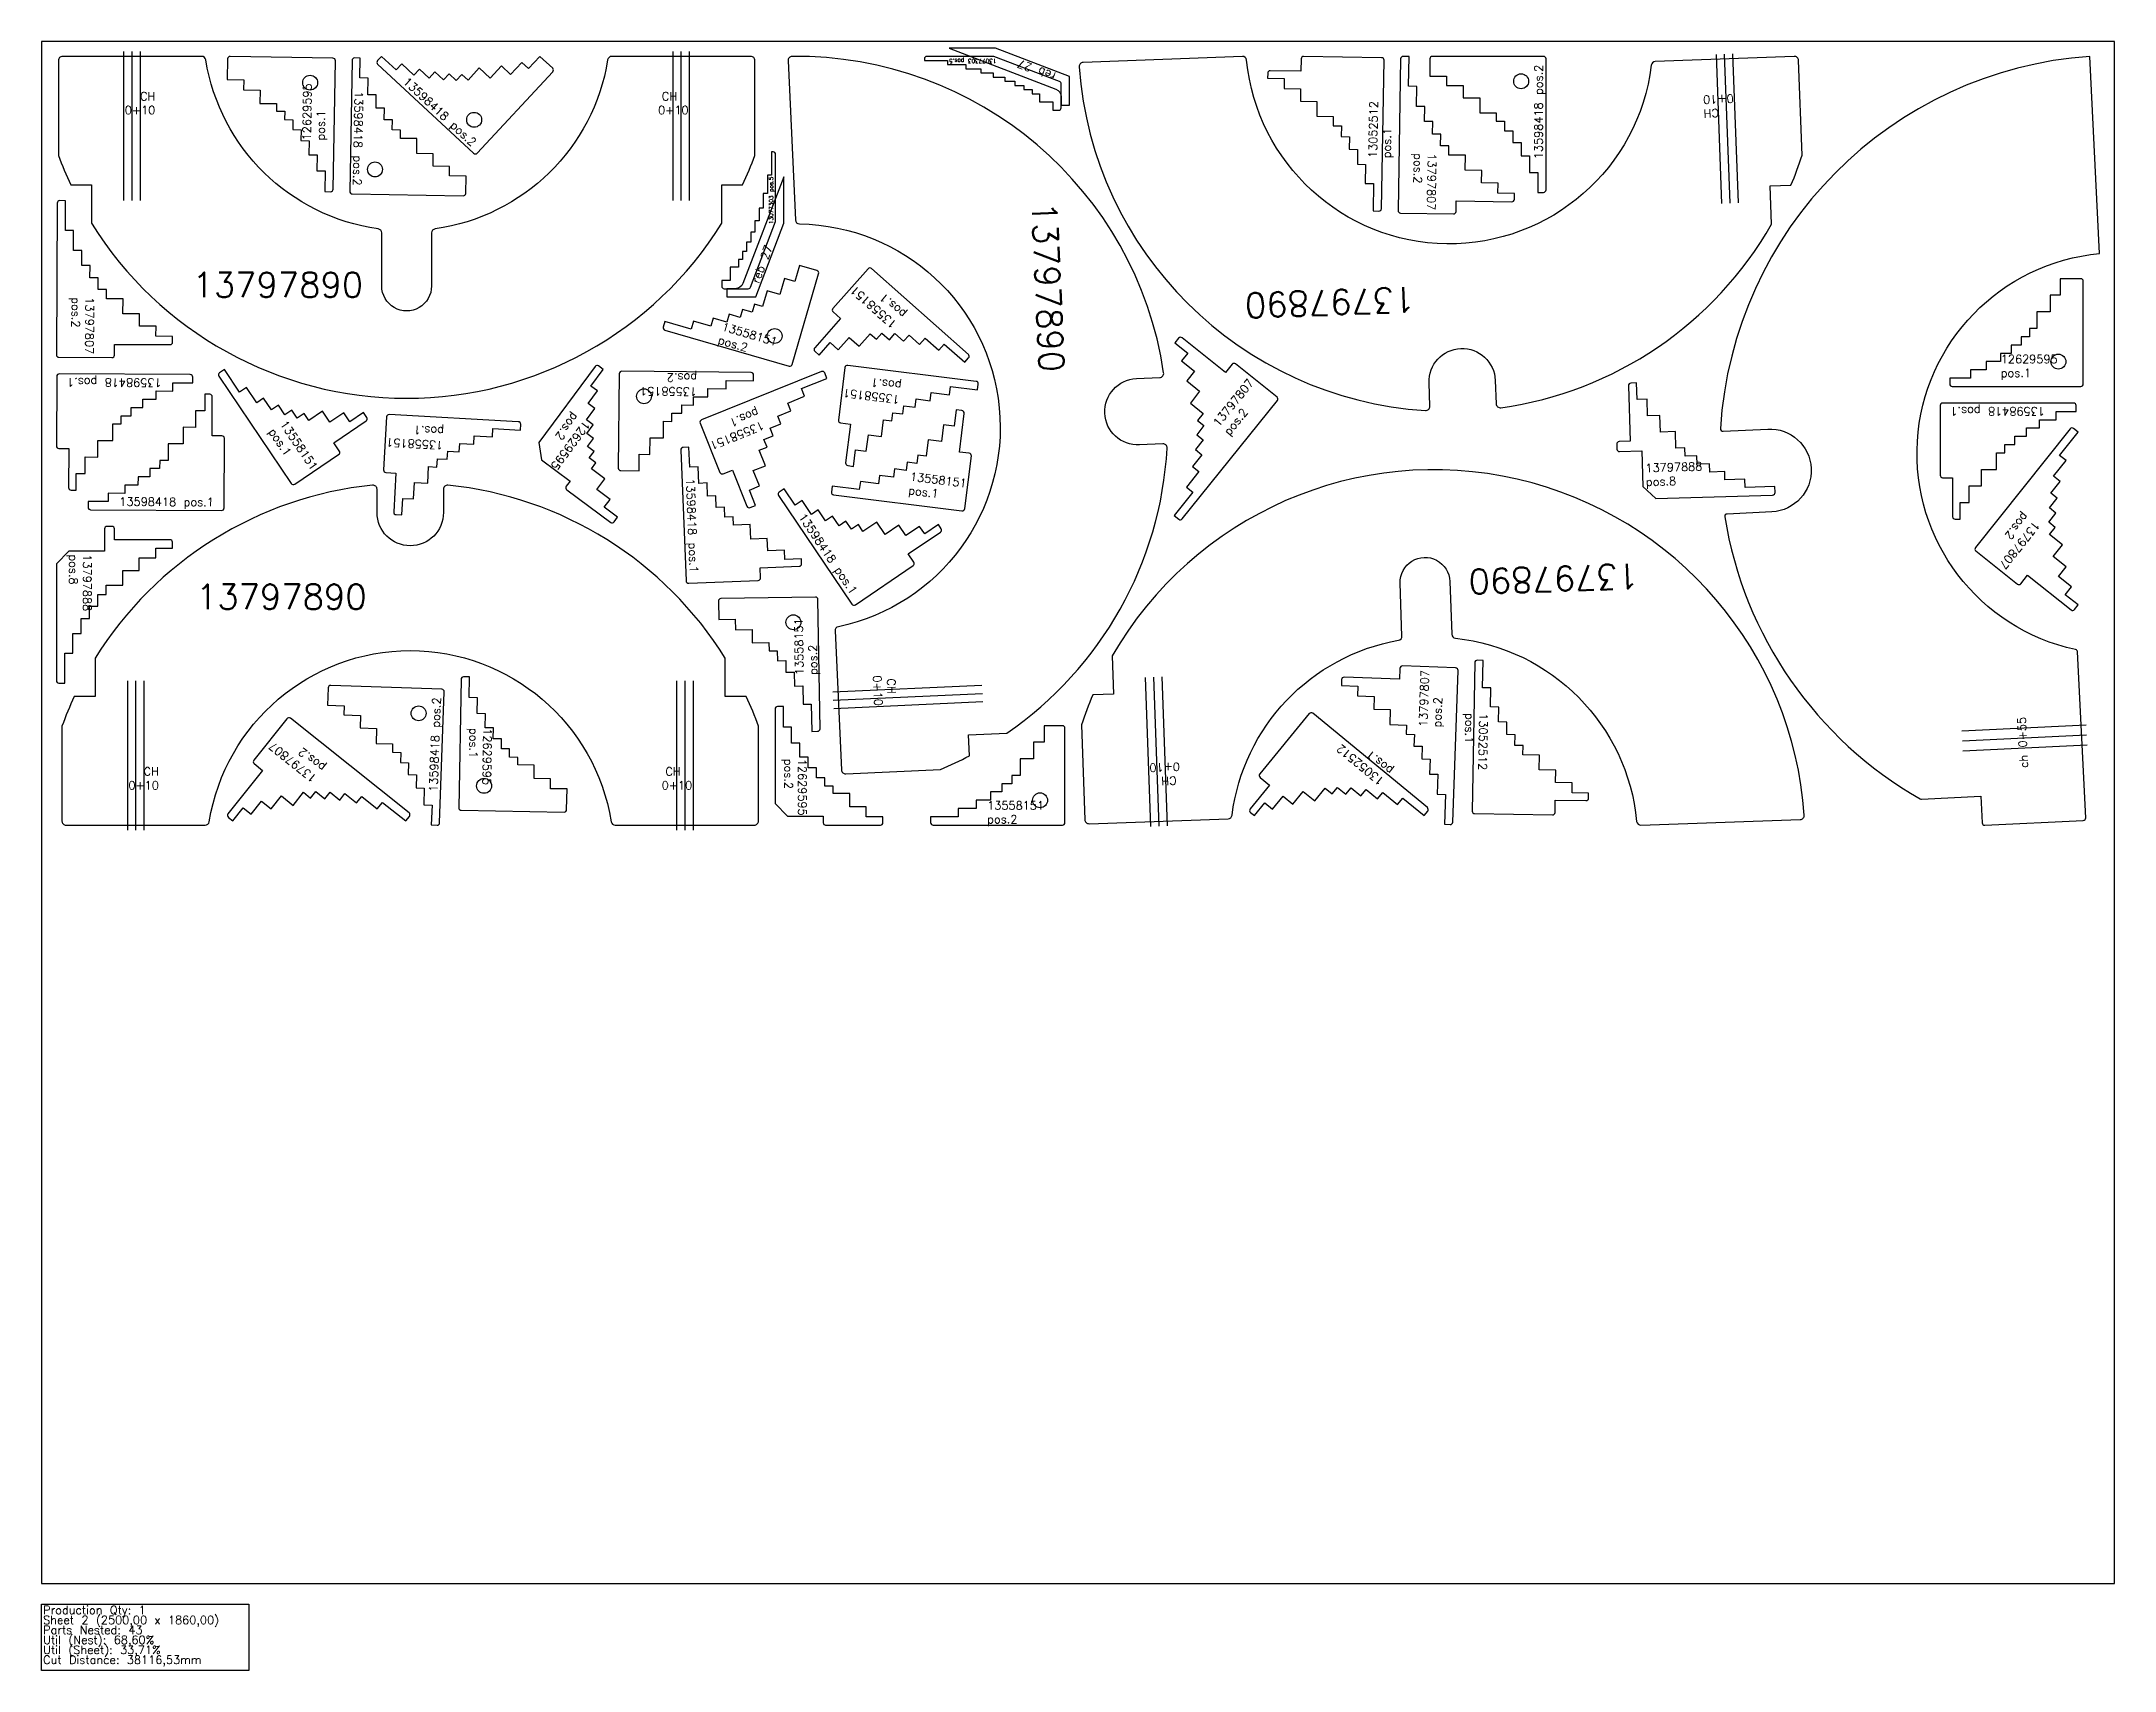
# Model space of a CAD drawing. Header units: millimetres. Extents: x 2625 to 5125, y -105 to 1860.
import ezdxf

# ---------------------------------------------------------------- set-up
doc = ezdxf.new("R2010")
doc.units = ezdxf.units.MM
for name, color, linetype in [('12629164', 7, 'Continuous'), ('12629595', 7, 'Continuous'), ('13052512', 7, 'Continuous'), ('13558151', 7, 'Continuous'), ('13598418', 7, 'Continuous'), ('13797807', 7, 'Continuous'), ('13797888', 7, 'Continuous'), ('Chanfro', 7, 'Continuous'), ('Rebaixo', 6, 'Continuous'), ('sheet', 24, 'Continuous'), ('Stats', 7, 'Continuous'), ('Texto', 7, 'Continuous')]:
    doc.layers.add(name, color=color, linetype=linetype)
doc.styles.get("Standard").update_dxf_attribs({"font": 'txt.shx'})

msp = doc.modelspace()

# ---------------------------------------------------------------- linework, layer by layer
at = {"color": 1}
for points in [[(3031.1, 1633.9, -0.328686), (2823.1, 1837.8, 0.367986), (2818.2, 1842), (2650.4, 1842, 0.414214), (2645.4, 1837), (2645.4, 1722.5, 0.021528), (2660.3, 1687), (2685.4, 1687), (2685.4, 1640.7, 0.555686), (3445.4, 1640.7), (3445.4, 1687), (3470.6, 1687, 0.021528), (3485.4, 1722.5), (3485.4, 1837, 0.414214), (3480.4, 1842), (3312.7, 1842, 0.367986), (3307.8, 1837.8, -0.328686), (3099.7, 1633.9, 0.373727), (3095.4, 1629), (3095.4, 1565, -1.000014), (3035.4, 1565), (3035.4, 1629, 0.373727)], [(3743, 1023.6), (3789.3, 1025.7, 0.232173), (3982.5, 1369.5, 0.444376), (3977.3, 1374.7), (3949.1, 1373.4, -0.999986), (3945.4, 1453.4), (3973.6, 1454.7, 0.444376), (3978.3, 1460.4, 0.374982), (3530.2, 1841.9, 0.424179), (3525.3, 1836.7), (3534.2, 1644.7, 0.396771), (3539.1, 1639.9, -0.895507), (3586, 1154.1, 0.367986), (3582, 1149), (3589.7, 981.5, 0.414214), (3595, 976.7), (3709.3, 982, 0.021528), (3744.1, 998.4)], [(4709.6, 1685.8), (4734.8, 1686.7, 0.021528), (4748.3, 1722.8), (4744, 1837.2, 0.414214), (4738.8, 1842), (4571.2, 1835.7, 0.367986), (4566.4, 1831.3, -0.895507), (4078.4, 1837.5, 0.396771), (4073.3, 1842), (3881.2, 1834.8, 0.424179), (3876.4, 1829.4, 0.374982), (4294, 1414.8, 0.444376), (4299.3, 1420), (4298.3, 1448.1, -0.999993), (4378.2, 1451.2), (4379.3, 1423, 0.444376), (4385, 1418.2, 0.232173), (4711.4, 1639.5)], [(3917.9, 1072.6), (3892.8, 1071.8, 0.021528), (3879.2, 1035.7), (3883.2, 921.3, 0.414214), (3888.4, 916.5), (4056, 922.4, 0.367986), (4060.8, 926.7, -0.328686), (4261.6, 1137.7, 0.373727), (4265.7, 1142.8), (4263.5, 1206.7, -1.000021), (4323.4, 1208.8), (4325.7, 1144.9, 0.373727), (4330.1, 1140.1, -0.35675), (4548.7, 919.2, 0.396771), (4553.9, 914.7), (4745.9, 921.4, 0.424179), (4750.8, 926.7, 0.741164), (3916.3, 1118.9)], [(3312.1, 918.9, 0.367986), (3317, 914.7), (3484.7, 914.7, 0.414214), (3489.7, 919.7), (3489.7, 1034.1, 0.021528), (3474.9, 1069.7), (3449.7, 1069.7), (3449.7, 1116, 0.232173), (3115.2, 1324.8, 0.444376), (3109.7, 1319.9), (3109.7, 1291.7, -0.999993), (3029.7, 1291.7), (3029.7, 1319.9, 0.444376), (3024.2, 1324.8, 0.232173), (2689.7, 1116), (2689.7, 1069.7), (2664.6, 1069.7, 0.021528), (2649.7, 1034.1), (2649.7, 919.7, 0.414214), (2654.7, 914.7), (2822.4, 914.7, 0.367986), (2827.4, 918.9, -0.851242)]]:
    msp.add_lwpolyline(points, format="xyb", close=True, dxfattribs=at)
at = {"color": 5}
for points in [[(3844.7, 1777), (3851.7, 1777, 0.414214), (3854.7, 1780), (3854.7, 1808.9, 0.310783), (3852.8, 1811.7), (3773.7, 1842), (3692.7, 1842, 0.414214), (3689.7, 1839), (3689.7, 1837), (3717.7, 1837), (3717.7, 1832), (3739.7, 1832), (3739.7, 1827), (3757.7, 1827), (3757.7, 1822), (3772.7, 1822), (3772.7, 1817), (3786.7, 1817), (3786.7, 1812), (3798.7, 1812), (3798.7, 1807), (3809.7, 1807), (3809.7, 1802), (3819.7, 1802), (3819.7, 1797), (3828.7, 1797), (3828.7, 1787), (3844.7, 1787)], [(3445.4, 1571.8), (3445.4, 1564.8, 0.414214), (3448.4, 1561.8), (3477.4, 1561.8, 0.310783), (3480.2, 1563.7), (3510.4, 1642.8), (3510.4, 1723.8, 0.414214), (3507.4, 1726.8), (3505.4, 1726.8), (3505.4, 1698.8), (3500.4, 1698.8), (3500.4, 1676.8), (3495.4, 1676.8), (3495.4, 1658.8), (3490.4, 1658.8), (3490.4, 1643.8), (3485.4, 1643.8), (3485.4, 1629.8), (3480.4, 1629.8), (3480.4, 1617.8), (3475.4, 1617.8), (3475.4, 1606.8), (3470.4, 1606.8), (3470.4, 1596.8), (3465.4, 1596.8), (3465.4, 1587.8), (3455.4, 1587.8), (3455.4, 1571.8)]]:
    msp.add_lwpolyline(points, format="xyb", close=True, dxfattribs=at)
at = {"layer": '12629164', "color": 1}
msp.add_lwpolyline([(5095.4, 1842, 0.376065), (4649.7, 1393, 0.447214), (4652.9, 1389.8), (4706.8, 1392.5, -0.999994), (4711.7, 1292.6), (4657.7, 1290, 0.447214), (4654.9, 1286.5, 0.226525), (4890.5, 946.4, 0.143062), (4892.1, 946), (4963.8, 949.5), (4965.3, 917.5, 0.414214), (4968.5, 914.7), (5087.3, 920.5, 0.414214), (5090.2, 923.6), (5080.4, 1123.6, 0.339938), (5078.1, 1126.4, -0.859613), (5107, 1604.1)], format="xyb", close=True, dxfattribs=at)
at = {"layer": '12629595', "color": 1}
for points in [[(2973.7, 1678.8, 0.414214), (2976.7, 1681.8), (2979.5, 1836.8, 0.414214), (2976.5, 1839.8), (2852.5, 1842, 0.414214), (2849.5, 1839), (2849, 1814), (2869, 1813.7), (2868.8, 1801.7), (2888.8, 1801.3), (2888.5, 1785.3), (2908.5, 1785), (2908.4, 1776), (2918.4, 1775.8), (2918.2, 1765.8), (2928.2, 1765.6), (2928, 1753.6), (2938, 1753.5), (2937.8, 1740.5), (2947.8, 1740.3), (2947.5, 1723.3), (2957.5, 1723.1), (2957.1, 1704.1), (2967.1, 1704), (2966.7, 1679)], [(4926.3, 1446.8, 0.414214), (4929.3, 1443.8), (5084.3, 1443.8, 0.414214), (5087.3, 1446.8), (5087.3, 1570.8, 0.414214), (5084.3, 1573.8), (5059.3, 1573.8), (5059.3, 1553.8), (5047.3, 1553.8), (5047.3, 1533.8), (5031.3, 1533.8), (5031.3, 1513.8), (5022.3, 1513.8), (5022.3, 1503.8), (5012.3, 1503.8), (5012.3, 1493.8), (5000.3, 1493.8), (5000.3, 1483.8), (4987.3, 1483.8), (4987.3, 1473.8), (4970.3, 1473.8), (4970.3, 1463.8), (4951.3, 1463.8), (4951.3, 1453.8), (4926.3, 1453.8)], [(3302.4, 1464.5), (3296.8, 1468.6, 0.414214), (3292.6, 1468), (3224.8, 1376.3), (3227.9, 1355.4), (3262.5, 1329.8), (3257.8, 1323.4, 0.414214), (3258.4, 1319.2), (3311.5, 1279.9, 0.414214), (3315.7, 1280.6), (3319.8, 1286.2), (3303.7, 1298.1), (3310.9, 1307.7), (3294.8, 1319.6), (3304.3, 1332.5), (3288.2, 1344.4), (3293.6, 1351.6), (3285.5, 1357.6), (3291.5, 1365.6), (3283.4, 1371.5), (3290.6, 1381.2), (3282.5, 1387.1), (3290.3, 1397.6), (3282.2, 1403.5), (3292.3, 1417.2), (3284.3, 1423.2), (3295.6, 1438.4), (3287.5, 1444.4)], [(3134.1, 1093.6, 0.414214), (3131, 1090.6), (3128.3, 935.7, 0.414214), (3131.3, 932.6), (3255.3, 930.4, 0.414214), (3258.3, 933.4), (3258.8, 958.4), (3238.8, 958.7), (3239, 970.7), (3219, 971.1), (3219.3, 987.1), (3199.3, 987.4), (3199.4, 996.4), (3189.4, 996.6), (3189.6, 1006.6), (3179.6, 1006.8), (3179.8, 1018.8), (3169.8, 1019), (3170, 1032), (3160, 1032.1), (3160.3, 1049.1), (3150.3, 1049.3), (3150.7, 1068.3), (3140.7, 1068.5), (3141.1, 1093.5)], [(3519.7, 1057.7), (3512.7, 1057.7, 0.414214), (3509.7, 1054.7), (3509.7, 940.7), (3524.7, 925.7), (3567.7, 925.7), (3567.7, 917.7, 0.414214), (3570.7, 914.7), (3636.7, 914.7, 0.414214), (3639.7, 917.7), (3639.7, 924.7), (3619.7, 924.7), (3619.7, 936.7), (3599.7, 936.7), (3599.7, 952.7), (3579.7, 952.7), (3579.7, 961.7), (3569.7, 961.7), (3569.7, 971.7), (3559.7, 971.7), (3559.7, 983.7), (3549.7, 983.7), (3549.7, 996.7), (3539.7, 996.7), (3539.7, 1013.7), (3529.7, 1013.7), (3529.7, 1032.7), (3519.7, 1032.7)]]:
    msp.add_lwpolyline(points, format="xyb", close=True, dxfattribs=at)
for centre in [(2949, 1810.3), (5057.3, 1473.8), (3158.8, 962.1)]:
    msp.add_circle(centre, 9, dxfattribs=at)
at = {"layer": '13052512', "color": 1}
for points in [[(4241.1, 1840.3), (4147.1, 1842, 0.414214), (4144.1, 1839), (4143.8, 1824), (4106.8, 1824.7, 0.414214), (4103.8, 1821.7), (4103.7, 1815.7), (4123.7, 1815.4), (4123.5, 1803.4), (4143.5, 1803), (4143.2, 1788), (4163.2, 1787.7), (4162.9, 1769.7), (4182.9, 1769.3), (4182.7, 1758.3), (4192.7, 1758.2), (4192.5, 1745.2), (4202.5, 1745), (4202.2, 1730), (4212.2, 1729.8), (4211.9, 1711.8), (4221.9, 1711.7), (4221.5, 1688.7), (4231.5, 1688.5), (4230.9, 1655.5), (4237.9, 1655.4, 0.414214), (4241, 1658.3), (4244.1, 1837.3, 0.414214)], [(4353.3, 928.7), (4447.3, 927, 0.414214), (4450.3, 930), (4450.6, 945), (4487.6, 944.3, 0.414214), (4490.7, 947.3), (4490.8, 953.3), (4470.8, 953.6), (4471, 965.6), (4451, 966), (4451.2, 980.9), (4431.2, 981.3), (4431.6, 999.3), (4411.6, 999.6), (4411.7, 1010.6), (4401.8, 1010.8), (4402, 1023.8), (4392, 1024), (4392.2, 1039), (4382.2, 1039.2), (4382.6, 1057.2), (4372.6, 1057.3), (4373, 1080.3), (4363, 1080.5), (4363.5, 1113.5), (4356.5, 1113.6, 0.414214), (4353.5, 1110.7), (4350.4, 931.7, 0.414214)], [(4153.9, 1049.2), (4094.1, 976.6, 0.414214), (4094.5, 972.3), (4106.1, 962.8), (4082.6, 934.2, 0.414214), (4083, 930), (4087.7, 926.2), (4100.4, 941.7), (4109.6, 934), (4122.3, 949.5), (4133.9, 939.9), (4146.6, 955.4), (4160.5, 944), (4173.2, 959.4), (4181.7, 952.4), (4188.1, 960.1), (4198.1, 951.9), (4204.5, 959.6), (4216.1, 950.1), (4222.4, 957.8), (4236.3, 946.3), (4242.7, 954.1), (4260.4, 939.5), (4266.8, 947.2), (4292.3, 926.2), (4296.7, 931.6, 0.414214), (4296.3, 935.8), (4158.1, 1049.6, 0.414214)]]:
    msp.add_lwpolyline(points, format="xyb", close=True, dxfattribs=at)
at = {"layer": '13558151', "color": 1}
for points in [[(3376.8, 1522.2), (3374.8, 1515.5, 0.414214), (3376.9, 1511.8), (3526.7, 1468.3, 0.414214), (3530.4, 1470.4), (3562.2, 1579.9, 0.414214), (3560.1, 1583.6), (3539, 1589.7), (3533.4, 1570.5), (3520.9, 1574.1), (3515.4, 1554.9), (3500, 1559.4), (3494.4, 1540.2), (3484.8, 1543), (3482, 1533.4), (3470.5, 1536.7), (3467.7, 1527.1), (3454.3, 1531), (3451.5, 1521.4), (3435.2, 1526.1), (3432.4, 1516.5), (3411.3, 1522.6), (3408.5, 1513)], [(3738.4, 1473.1), (3743.1, 1478.3, 0.414214), (3742.8, 1482.6), (3626.1, 1586.1, 0.414214), (3621.9, 1585.8), (3579.4, 1538, 0.414214), (3579.7, 1533.7), (3588.6, 1525.8), (3557.5, 1490.6, 0.414214), (3557.7, 1486.4), (3562.9, 1481.7), (3576.2, 1496.7), (3585.9, 1488.1), (3599.2, 1503), (3611.2, 1492.4), (3624.5, 1507.4), (3631.9, 1500.7), (3638.6, 1508.2), (3647.5, 1500.2), (3654.2, 1507.7), (3664.7, 1498.4), (3671.3, 1505.9), (3684, 1494.6), (3690.6, 1502.1), (3707.1, 1487.5), (3713.7, 1495)], [(2845.6, 1464.3), (2839.8, 1460.4, 0.414214), (2839, 1456.3), (2926.2, 1326.9, 0.414214), (2930.4, 1326.1), (2983.4, 1361.9, 0.414214), (2984.2, 1366.1), (2977.5, 1376), (3016.5, 1402.3, 0.414214), (3017.3, 1406.5), (3013.4, 1412.3), (2996.8, 1401.1), (2989.5, 1411.9), (2972.9, 1400.7), (2964, 1414), (2947.4, 1402.8), (2941.8, 1411.1), (2933.5, 1405.5), (2926.8, 1415.4), (2918.5, 1409.8), (2910.7, 1421.4), (2902.4, 1415.8), (2892.9, 1429.9), (2884.6, 1424.3), (2872.3, 1442.6), (2864, 1437)], [(3483.8, 1450.6), (3483.8, 1457.6, 0.414214), (3480.9, 1460.6), (3324.9, 1462.3, 0.414214), (3321.8, 1459.3), (3320.6, 1345.3, 0.414214), (3323.6, 1342.3), (3345.6, 1342.1), (3345.8, 1362.1), (3358.8, 1361.9), (3359, 1381.9), (3375, 1381.8), (3375.2, 1401.8), (3385.2, 1401.7), (3385.3, 1411.7), (3397.3, 1411.5), (3397.4, 1421.5), (3411.4, 1421.4), (3411.5, 1431.4), (3428.5, 1431.2), (3428.7, 1441.2), (3450.7, 1441), (3450.8, 1451)], [(3572.2, 1453.6), (3569.6, 1460.1, 0.414214), (3565.7, 1461.8), (3421, 1403.5, 0.414214), (3419.3, 1399.6), (3443.2, 1340.2, 0.414214), (3447.1, 1338.5), (3458.2, 1343), (3475.8, 1299.4, 0.414214), (3479.7, 1297.8), (3486.2, 1300.4), (3478.7, 1318.9), (3490.8, 1323.8), (3483.3, 1342.3), (3498.2, 1348.3), (3490.7, 1366.9), (3500, 1370.6), (3496.2, 1379.9), (3507.4, 1384.4), (3503.6, 1393.7), (3516.6, 1398.9), (3512.9, 1408.2), (3528.6, 1414.5), (3524.9, 1423.8), (3545.3, 1432), (3541.6, 1441.3)], [(3753.9, 1439.7), (3754.8, 1446.7, 0.414214), (3752.2, 1450), (3597.4, 1469.3, 0.414214), (3594, 1466.7), (3586.1, 1403.2, 0.414214), (3588.7, 1399.9), (3600.6, 1398.4), (3594.8, 1351.8, 0.414214), (3597.4, 1348.4), (3604.3, 1347.5), (3606.8, 1367.4), (3619.7, 1365.8), (3622.2, 1385.6), (3638.1, 1383.6), (3640.5, 1403.5), (3650.5, 1402.3), (3651.7, 1412.2), (3663.6, 1410.7), (3664.8, 1420.6), (3678.7, 1418.9), (3680, 1428.8), (3696.8, 1426.7), (3698.1, 1436.6), (3719.9, 1433.9), (3721.2, 1443.8)], [(3202.5, 1391.2), (3202.9, 1398.2, 0.414214), (3200, 1401.3), (3044.3, 1409.9, 0.414214), (3041.1, 1407.1), (3037.6, 1343.2, 0.414214), (3040.4, 1340), (3052.4, 1339.4), (3049.8, 1292.5, 0.414214), (3052.6, 1289.3), (3059.6, 1288.9), (3060.7, 1308.9), (3073.7, 1308.2), (3074.8, 1328.1), (3090.8, 1327.2), (3091.9, 1347.2), (3101.9, 1346.7), (3102.4, 1356.7), (3114.4, 1356), (3114.9, 1366), (3128.9, 1365.2), (3129.5, 1375.2), (3146.5, 1374.3), (3147, 1384.2), (3169, 1383), (3169.5, 1393)], [(3578.6, 1323.5), (3577.7, 1316.5, 0.414214), (3580.3, 1313.2), (3735.1, 1293.9, 0.414214), (3738.5, 1296.5), (3746.4, 1360, 0.414214), (3743.8, 1363.3), (3731.9, 1364.8), (3737.7, 1411.4, 0.414214), (3735.1, 1414.8), (3728.2, 1415.7), (3725.7, 1395.8), (3712.8, 1397.4), (3710.3, 1377.6), (3694.4, 1379.6), (3692, 1359.7), (3682, 1360.9), (3680.8, 1351), (3668.9, 1352.5), (3667.7, 1342.6), (3653.8, 1344.3), (3652.5, 1334.4), (3635.7, 1336.5), (3634.4, 1326.6), (3612.6, 1329.3), (3611.3, 1319.4)], [(3553.9, 1027.7), (3560.9, 1027.9, 0.414214), (3563.9, 1030.9), (3561.4, 1186.9, 0.414214), (3558.3, 1189.8), (3444.3, 1188, 0.414214), (3441.4, 1184.9), (3441.7, 1162.9), (3461.7, 1163.3), (3461.9, 1150.3), (3481.9, 1150.6), (3482.2, 1134.6), (3502.2, 1134.9), (3502.4, 1124.9), (3512.4, 1125.1), (3512.5, 1113.1), (3522.5, 1113.2), (3522.8, 1099.3), (3532.8, 1099.4), (3533, 1082.4), (3543, 1082.6), (3543.4, 1060.6), (3553.4, 1060.7)], [(3697.3, 924.7), (3697.3, 917.7, 0.414214), (3700.3, 914.7), (3856.3, 914.7, 0.414214), (3859.3, 917.7), (3859.3, 1031.7, 0.414214), (3856.3, 1034.7), (3834.3, 1034.7), (3834.3, 1014.7), (3821.3, 1014.7), (3821.3, 994.7), (3805.3, 994.7), (3805.3, 974.7), (3795.3, 974.7), (3795.3, 964.7), (3783.3, 964.7), (3783.3, 954.7), (3769.3, 954.7), (3769.3, 944.7), (3752.3, 944.7), (3752.3, 934.7), (3730.3, 934.7), (3730.3, 924.7)]]:
    msp.add_lwpolyline(points, format="xyb", close=True, dxfattribs=at)
for centre in [(3509.1, 1504.7), (3351.6, 1432), (3531.8, 1159.4), (3829.3, 944.7)]:
    msp.add_circle(centre, 9, dxfattribs=at)
at = {"layer": '13598418', "color": 1}
for points in [[(3002.5, 1840.1, 0.414214), (2999.5, 1837.1), (2996.7, 1679.2, 0.414214), (2999.7, 1676.1), (3133.6, 1673.8, 0.414214), (3136.7, 1676.7), (3137.1, 1697.7), (3117.1, 1698.1), (3117.2, 1709.1), (3097.2, 1709.4), (3097.5, 1724.4), (3077.5, 1724.8), (3077.8, 1742.8), (3057.8, 1743.1), (3058, 1753.1), (3048, 1753.3), (3048.2, 1765.3), (3038.2, 1765.5), (3038.5, 1779.4), (3028.5, 1779.6), (3028.7, 1795.6), (3018.7, 1795.8), (3019.1, 1815.8), (3009.1, 1816), (3009.5, 1840)], [(3030.3, 1836.9, 0.414214), (3030.4, 1832.6), (3146.2, 1725.1, 0.414214), (3150.4, 1725.3), (3241.6, 1823.5, 0.414214), (3241.5, 1827.7), (3226.1, 1842), (3212.5, 1827.3), (3204.4, 1834.8), (3190.8, 1820.2), (3179.8, 1830.4), (3166.2, 1815.7), (3153, 1828), (3139.4, 1813.3), (3132.1, 1820.1), (3125.3, 1812.8), (3116.5, 1821), (3109.7, 1813.6), (3099.4, 1823.2), (3092.6, 1815.8), (3080.9, 1826.7), (3074.1, 1819.4), (3059.4, 1833), (3052.6, 1825.7), (3035, 1842)], [(4436.4, 1678, 0.414214), (4439.4, 1681), (4439.4, 1839, 0.414214), (4436.4, 1842), (4302.4, 1842, 0.414214), (4299.4, 1839), (4299.4, 1818), (4319.4, 1818), (4319.4, 1807), (4339.4, 1807), (4339.4, 1792), (4359.4, 1792), (4359.4, 1774), (4379.4, 1774), (4379.4, 1764), (4389.4, 1764), (4389.4, 1752), (4399.4, 1752), (4399.4, 1738), (4409.4, 1738), (4409.4, 1722), (4419.4, 1722), (4419.4, 1702), (4429.4, 1702), (4429.4, 1678)], [(2763.3, 1428.4), (2763.4, 1438.4), (2783.4, 1438.2), (2783.4, 1448.2), (2807.4, 1448.1), (2807.5, 1455.1, 0.414214), (2804.5, 1458.1), (2646.5, 1459, 0.414214), (2643.5, 1456), (2643, 1372, 0.414214), (2646, 1369), (2658, 1368.9), (2657.7, 1321.9, 0.414214), (2660.7, 1318.9), (2666.7, 1318.9), (2666.8, 1338.9), (2677.8, 1338.8), (2677.9, 1358.8), (2692.9, 1358.7), (2693, 1378.7), (2711, 1378.6), (2711.2, 1398.6), (2721.2, 1398.6), (2721.2, 1408.6), (2733.2, 1408.5), (2733.3, 1418.5), (2747.3, 1418.4), (2747.3, 1428.4)], [(2725.4, 1324.9), (2725.4, 1314.9), (2705.4, 1315), (2705.3, 1305), (2681.3, 1305.2), (2681.3, 1298.2, 0.414214), (2684.3, 1295.1), (2842.2, 1294.3, 0.414214), (2845.3, 1297.3), (2845.7, 1381.3, 0.414214), (2842.7, 1384.3), (2830.7, 1384.4), (2831, 1431.4, 0.414214), (2828, 1434.4), (2822, 1434.4), (2821.9, 1414.4), (2810.9, 1414.5), (2810.8, 1394.5), (2795.8, 1394.6), (2795.7, 1374.6), (2777.7, 1374.6), (2777.6, 1354.6), (2767.6, 1354.7), (2767.5, 1344.7), (2755.5, 1344.8), (2755.5, 1334.8), (2741.5, 1334.8), (2741.4, 1324.8)], [(5034.7, 1393.8), (5034.7, 1403.8), (5054.7, 1403.8), (5054.7, 1413.8), (5078.7, 1413.8), (5078.7, 1420.8, 0.414214), (5075.7, 1423.8), (4917.7, 1423.8, 0.414214), (4914.7, 1420.8), (4914.7, 1336.8, 0.414214), (4917.7, 1333.8), (4929.7, 1333.8), (4929.7, 1286.8, 0.414214), (4932.7, 1283.8), (4938.7, 1283.8), (4938.7, 1303.8), (4949.7, 1303.8), (4949.7, 1323.8), (4964.7, 1323.8), (4964.7, 1343.8), (4982.7, 1343.8), (4982.7, 1363.8), (4992.7, 1363.8), (4992.7, 1373.8), (5004.7, 1373.8), (5004.7, 1383.8), (5018.7, 1383.8), (5018.7, 1393.8)], [(3427.6, 1327.5), (3417.6, 1327), (3416.8, 1347), (3406.8, 1346.6), (3405.8, 1370.6), (3398.8, 1370.3, 0.414214), (3395.9, 1367.2), (3402.3, 1209.3, 0.414214), (3405.5, 1206.5), (3489.4, 1209.9, 0.414214), (3492.3, 1213), (3491.8, 1225), (3538.7, 1226.9, 0.414214), (3541.6, 1230), (3541.4, 1236), (3521.4, 1235.2), (3520.9, 1246.2), (3501, 1245.4), (3500.3, 1260.4), (3480.4, 1259.5), (3479.6, 1277.5), (3459.6, 1276.7), (3459.2, 1286.7), (3449.2, 1286.3), (3448.8, 1298.3), (3438.8, 1297.9), (3438.2, 1311.9), (3428.2, 1311.5)], [(3561.8, 1295.2), (3553.5, 1289.6), (3542.3, 1306.2), (3534, 1300.6), (3520.6, 1320.4), (3514.8, 1316.5, 0.414214), (3514, 1312.4), (3602.4, 1181.4, 0.414214), (3606.6, 1180.6), (3676.2, 1227.7, 0.414214), (3677, 1231.8), (3670.3, 1241.8), (3709.2, 1268.1, 0.414214), (3710, 1272.2), (3706.7, 1277.2), (3690.1, 1266), (3683.9, 1275.1), (3667.3, 1263.9), (3659, 1276.4), (3642.4, 1265.2), (3632.3, 1280.1), (3615.7, 1268.9), (3610.1, 1277.2), (3601.8, 1271.6), (3595.1, 1281.5), (3586.8, 1275.9), (3579, 1287.5), (3570.7, 1281.9)], [(3102.1, 914.7, 0.414214), (3105.2, 917.6), (3110.8, 1075.5, 0.414214), (3107.9, 1078.6), (2973.9, 1083.3, 0.414214), (2970.8, 1080.4), (2970.1, 1059.4), (2990.1, 1058.7), (2989.7, 1047.7), (3009.7, 1047), (3009.2, 1032), (3029.2, 1031.3), (3028.5, 1013.3), (3048.5, 1012.6), (3048.2, 1002.6), (3058.2, 1002.3), (3057.8, 990.3), (3067.7, 989.9), (3067.3, 976), (3077.3, 975.6), (3076.7, 959.6), (3086.7, 959.3), (3086, 939.3), (3096, 938.9), (3095.1, 914.9)]]:
    msp.add_lwpolyline(points, format="xyb", close=True, dxfattribs=at)
for centre in [(4409.4, 1812), (3146.8, 1765.5), (3027.2, 1705.6), (3079.8, 1049.6)]:
    msp.add_circle(centre, 9, dxfattribs=at)
at = {"layer": '13797807', "color": 1}
for points in [[(4327.9, 1651.9, 0.414214), (4330.9, 1654.8), (4331.1, 1667.8), (4398.1, 1666.7, 0.414214), (4401.2, 1669.6), (4401.3, 1676.6), (4381.3, 1677), (4381.5, 1689), (4361.5, 1689.3), (4361.8, 1704.3), (4341.8, 1704.7), (4342.1, 1722.7), (4322.1, 1723), (4322.3, 1734), (4312.3, 1734.2), (4312.5, 1748.2), (4302.5, 1748.3), (4302.8, 1763.3), (4292.8, 1763.5), (4293.1, 1781.5), (4283.1, 1781.7), (4283.5, 1805.7), (4273.5, 1805.9), (4274.2, 1841.9), (4267.2, 1842, 0.414214), (4264.1, 1839), (4260.9, 1656.1, 0.414214), (4263.9, 1653)], [(2710, 1478.6, 0.414214), (2713, 1481.6), (2713.1, 1494.6), (2780.1, 1494.3, 0.414214), (2783.1, 1497.2), (2783.1, 1504.2), (2763.1, 1504.4), (2763.2, 1516.4), (2743.2, 1516.5), (2743.3, 1531.5), (2723.3, 1531.6), (2723.4, 1549.6), (2703.4, 1549.7), (2703.4, 1560.7), (2693.4, 1560.7), (2693.5, 1574.7), (2683.5, 1574.8), (2683.6, 1589.8), (2673.6, 1589.8), (2673.7, 1607.8), (2663.7, 1607.9), (2663.8, 1631.9), (2653.8, 1631.9), (2654, 1667.9), (2647, 1668, 0.414214), (2644, 1665), (2643, 1482, 0.414214), (2646, 1479)], [(4065.1, 1471.1, 0.414214), (4060.9, 1470.6), (4052.7, 1460.5), (4000.5, 1502.5, 0.414214), (3996.3, 1502.1), (3991.9, 1496.6), (4007.5, 1484.1), (4000, 1474.7), (4015.6, 1462.2), (4006.2, 1450.5), (4021.7, 1438), (4010.5, 1423.9), (4026, 1411.4), (4019.1, 1402.8), (4026.9, 1396.6), (4018.2, 1385.7), (4026, 1379.4), (4016.5, 1367.7), (4024.3, 1361.4), (4013.1, 1347.4), (4020.8, 1341.1), (4005.8, 1322.4), (4013.6, 1316.2), (3991, 1288.1), (3996.5, 1283.7, 0.414214), (4000.7, 1284.2), (4115.4, 1426.8, 0.414214), (4115, 1431)], [(5007.8, 1205.5, 0.414214), (5012, 1205.9), (5020.1, 1216.1), (5072.5, 1174.3, 0.414214), (5076.7, 1174.8), (5081.1, 1180.3), (5065.5, 1192.7), (5072.9, 1202.1), (5057.3, 1214.6), (5066.7, 1226.3), (5051, 1238.8), (5062.3, 1252.9), (5046.6, 1265.3), (5053.5, 1273.9), (5045.7, 1280.2), (5054.4, 1291.1), (5046.6, 1297.4), (5055.9, 1309.1), (5048.1, 1315.3), (5059.3, 1329.4), (5051.5, 1335.6), (5066.5, 1354.4), (5058.7, 1360.6), (5081.1, 1388.8), (5075.6, 1393.1, 0.414214), (5071.4, 1392.7), (4957.3, 1249.6, 0.414214), (4957.8, 1245.4)], [(4266.4, 1106.7, 0.414214), (4263.3, 1103.8), (4262.9, 1090.8), (4195.9, 1093.1, 0.414214), (4192.8, 1090.2), (4192.6, 1083.2), (4212.6, 1082.5), (4212.2, 1070.5), (4232.1, 1069.8), (4231.6, 1054.8), (4251.6, 1054.1), (4251, 1036.2), (4271, 1035.5), (4270.6, 1024.5), (4280.6, 1024.1), (4280.1, 1010.1), (4290.1, 1009.8), (4289.6, 994.8), (4299.5, 994.4), (4298.9, 976.4), (4308.9, 976.1), (4308.1, 952.1), (4318.1, 951.8), (4316.8, 915.8), (4323.8, 915.5, 0.414214), (4326.9, 918.4), (4333.3, 1101.3, 0.414214), (4330.4, 1104.4)], [(2881.1, 993.1, 0.414214), (2881.6, 988.9), (2891.7, 980.7), (2849.9, 928.4, 0.414214), (2850.4, 924.1), (2855.9, 919.8), (2868.4, 935.4), (2877.7, 927.9), (2890.2, 943.6), (2901.9, 934.2), (2914.4, 949.9), (2928.5, 938.6), (2941, 954.3), (2949.6, 947.4), (2955.8, 955.2), (2966.7, 946.5), (2973, 954.3), (2984.7, 945), (2990.9, 952.8), (3005, 941.6), (3011.2, 949.4), (3030, 934.4), (3036.2, 942.2), (3064.4, 919.8), (3068.7, 925.3, 0.414214), (3068.3, 929.5), (2925.2, 1043.6, 0.414214), (2921, 1043.1)]]:
    msp.add_lwpolyline(points, format="xyb", close=True, dxfattribs=at)
at = {"layer": '13797888', "color": 1}
for points in [[(4571.8, 1308.7), (4712.7, 1312.9, 0.414214), (4715.6, 1316), (4715.4, 1323), (4679.4, 1321.9), (4679.1, 1331.9), (4655.2, 1331.2), (4654.9, 1341.2), (4636.9, 1340.6), (4636.6, 1350.6), (4621.6, 1350.2), (4621.3, 1360.2), (4607.3, 1359.8), (4607, 1369.8), (4596, 1369.4), (4595.4, 1389.4), (4577.4, 1388.9), (4576.8, 1408.9), (4561.8, 1408.4), (4561.2, 1428.4), (4549.2, 1428.1), (4548.6, 1448.1), (4541.6, 1447.8, 0.414214), (4538.7, 1444.8), (4540.7, 1377.8), (4527.7, 1377.4, 0.414214), (4524.8, 1374.3), (4525, 1368.3, 0.414214), (4528.1, 1365.4), (4555.1, 1366.2), (4556.3, 1323.2)], [(2643, 1230), (2643, 1089, 0.414214), (2646, 1086), (2653, 1086), (2653, 1122), (2663, 1122), (2663, 1146), (2673, 1146), (2673, 1164), (2683, 1164), (2683, 1179), (2693, 1179), (2693, 1193), (2703, 1193), (2703, 1204), (2723, 1204), (2723, 1222), (2743, 1222), (2743, 1237), (2763, 1237), (2763, 1249), (2783, 1249), (2783, 1256, 0.414214), (2780, 1259), (2713, 1259), (2713, 1272, 0.414214), (2710, 1275), (2704, 1275, 0.414214), (2701, 1272), (2701, 1245), (2658, 1245)]]:
    msp.add_lwpolyline(points, format="xyb", close=True, dxfattribs=at)
at = {"layer": 'Chanfro', "color": 1}
for p, q in [((2724.3, 1668), (2724.3, 1848)), ((2734.3, 1668), (2734.3, 1848)), ((2744.3, 1668), (2744.3, 1848)), ((3386.6, 1668), (3386.6, 1848)), ((3396.6, 1668), (3396.6, 1848)), ((3406.6, 1668), (3406.6, 1848)), ((4651.5, 1664.6), (4644.8, 1844.4)), ((4661.5, 1664.9), (4654.8, 1844.8)), ((4671.5, 1665.3), (4664.7, 1845.2)), ((2728.6, 1088.7), (2728.6, 908.7)), ((2738.6, 1088.7), (2738.6, 908.7)), ((2748.6, 1088.7), (2748.6, 908.7)), ((3390.9, 1088.7), (3390.9, 908.7)), ((3400.9, 1088.7), (3400.9, 908.7)), ((3410.9, 1088.7), (3410.9, 908.7)), ((3759.2, 1083.2), (3579.4, 1075)), ((3956.1, 1093), (3962.4, 913.1)), ((3966.1, 1093.3), (3972.4, 913.4)), ((3976.1, 1093.7), (3982.4, 913.8)), ((3759.7, 1073.3), (3579.9, 1065)), ((3760.2, 1063.3), (3580.4, 1055)), ((4940.9, 1028.3), (5090.7, 1035.6)), ((4941.5, 1016.3), (5091.3, 1023.6)), ((4942.1, 1004.3), (5091.9, 1011.6))]:
    msp.add_line(p, q, dxfattribs=at)
at = {"layer": 'Rebaixo', "color": 5}
for points in [[(3864.7, 1817.9), (3775.5, 1852), (3719.7, 1852), (3848.3, 1802.5, -0.31016), (3854.7, 1793.1), (3854.7, 1783.1), (3864.7, 1783.1)], [(3486.3, 1551.8), (3520.4, 1640.9), (3520.4, 1696.7), (3470.9, 1568.2, -0.31016), (3461.6, 1561.8), (3451.6, 1561.8), (3451.6, 1551.8)]]:
    msp.add_lwpolyline(points, format="xyb", close=True, dxfattribs=at)
at = {"layer": 'sheet', "color": 7}
msp.add_lwpolyline([(2625, 0), (5125, 0), (5125, 1860), (2625, 1860)], close=True, dxfattribs=at)
at = {"layer": 'Stats', "color": 151}
msp.add_lwpolyline([(2625, -25), (2875, -25), (2875, -105), (2625, -105), (2625, -25)], close=True, dxfattribs=at)

# ---------------------------------------------------------------- texts
at = {"layer": 'Chanfro', "color": 1, "char_height": 10, "width": 57.372}
for s, insert, attachment_point in [('CH 0+10', (2762.3, 1772.2), 9), ('{\\W0.413591; }CH 0+10', (3368.6, 1772.2), 7), ('CH 0+10', (2766.6, 984.5), 3), ('{\\W0.413591; }CH 0+10', (3372.9, 984.5), 1)]:
    msp.add_mtext(s, dxfattribs=dict(at, insert=insert, attachment_point=attachment_point))
at = {"layer": 'Chanfro', "color": 1, "char_height": 10}
for s, insert, width, attachment_point, rotation in [('CH 0+10', (4629.7, 1768), 57.372, 3, 182.1527), ('{\\W0.413591; }CH 0+10', (3654.4, 1096.4), 57.372, 1, 272.6388), ('ch 0+55', (5007.8, 1044.9), 90.016, 3, 92.7989), ('{\\W0.413591; }CH 0+10', (3997.7, 990.2), 57.372, 7, 181.9955)]:
    msp.add_mtext(s, dxfattribs=dict(at, insert=insert, width=width, attachment_point=attachment_point, rotation=rotation))
at = {"layer": 'Rebaixo', "color": 5, "char_height": 10, "attachment_point": 1}
for insert, rotation in [((3845.5, 1812.5), 159.4995), ((3480.9, 1570.9), 69.4995)]:
    msp.add_mtext_dynamic_manual_height_columns('reb 27', width=55.699, gutter_width=12.5, heights=[0], dxfattribs=dict(at, insert=insert, rotation=rotation))
at = {"layer": 'Stats', "color": 60}
for s, p in [('Sheet 2 (2500,00 x 1860,00)', (2627, -49)), ('Production Qty: 1', (2627, -37)), ('Parts Nested: 43', (2627, -61)), ('Util (Nest): 68,60%', (2627, -73)), ('Util (Sheet): 33,71%', (2627, -85)), ('Cut Distance: 38116,53mm', (2627, -97))]:
    msp.add_text(s, height=10, dxfattribs=at).set_placement(p)
at = {"layer": 'Texto', "color": 5, "char_height": 5, "width": 135.943, "attachment_point": 3}
for insert, rotation in [((3719.6, 1833.9), 180), ((3502.4, 1696.8), 90)]:
    msp.add_mtext('13077303 pos.5', dxfattribs=dict(at, insert=insert, rotation=rotation))
at = {"layer": 'Texto', "color": 1}
for s, insert, char_height, width, attachment_point, rotation in [('13598418 pos.2', (4425.4, 1718), 10, 119.914, 1, 90), ('12629595 pos.1', (2939.7, 1740.9), 10, 73.532, 1, 89), ('13598418 pos.2', (3067.1, 1817.7), 10, 119.914, 1, 317.1211), ('13598418 pos.2', (3012.8, 1799.9), 10, 119.914, 1, 269), ('13052512 pos.1', (4225.4, 1719.5), 10, 101.627, 1, 89), ('13797807 pos.2', (4307, 1724.8), 10, 44.896, 1, 269), ('13797890', (3849, 1667.4), 30, 203.971, 1, 272.6388), ('13558151 \\P{\\W3.242688; }pos.1', (3650.8, 1512.8), 10, 55.861, 1, 138.4287), ('13797890', (4076.9, 1526.3), 30, 203.971, 3, 182.1527), ('13797807 pos.2', (2688.2, 1551.3), 10, 44.896, 1, 269.6908), ('13558151 \\P{\\W3.007187; }pos.2', (3447.5, 1521.3), 10, 55.861, 1, 343.8353), ('13598418 pos.1', (2769.8, 1443.3), 10, 119.914, 1, 179.6919), ('13558151 \\P{\\W3.007187; }pos.2', (3415.4, 1432.5), 10, 55.861, 1, 179.3864), ('13558151 \\P{\\W3.242688; }pos.1', (3659.2, 1422.8), 10, 55.861, 1, 172.8917), ('13797807 pos.2', (4036.9, 1400.7), 10, 44.896, 1, 51.1791), ('13558151 \\P{\\W3.242688; }pos.1', (2920.6, 1404.1), 10, 55.861, 1, 304.0075), ('12629595 pos.2', (3287.4, 1397.3), 10, 73.532, 1, 233.5245), ('13558151 \\P{\\W3.242688; }pos.1', (3497.6, 1392.8), 10, 55.861, 1, 201.9467), ('13598418 pos.1', (5041, 1408.8), 10, 119.914, 1, 180), ('13558151 \\P{\\W3.242688; }pos.1', (3109.1, 1367.8), 10, 55.861, 1, 176.8414), ('13797888 pos.8', (4559.2, 1350.5), 10, 79.466, 1, 1.715), ('13598418 pos.1', (3412.3, 1333.2), 10, 119.914, 1, 272.3283), ('13558151 \\P{\\W3.242688; }pos.1', (3673.3, 1340.4), 10, 55.861, 1, 352.8894), ('13598418 pos.1', (2719, 1310), 10, 119.914, 1, 359.6919), ('13598418 pos.1', (3545.8, 1292.1), 10, 119.914, 1, 304.0417), ('13797807 pos.2', (5035.7, 1276), 10, 44.896, 1, 231.426), ('13797888 pos.8', (2685.2, 1241.3), 10, 79.466, 1, 270.0018), ('13797890', (4551.1, 1230.3), 30, 203.971, 7, 181.9955), ('13558151 \\P{\\W3.007187; }pos.2', (3534, 1095.6), 10, 55.861, 1, 90.9281), ('13797807 pos.2', (4286.1, 1033.4), 10, 44.896, 1, 88), ('13598418 pos.2', (3092.5, 955.1), 10, 119.914, 1, 88), ('12629595 pos.1', (3168.1, 1031.5), 10, 73.532, 1, 269), ('13052512 pos.1', (4369.1, 1049.5), 10, 101.627, 1, 269), ('13797807 pos.2', (2951.6, 965.2), 10, 44.896, 1, 141.426), ('13052512 pos.1', (4238.7, 961.7), 10, 101.627, 1, 140.553), ('12629595 pos.2', (3547.6, 994.7), 10, 73.532, 1, 270)]:
    msp.add_mtext(s, dxfattribs=dict(at, insert=insert, char_height=char_height, width=width, attachment_point=attachment_point, rotation=rotation))
for s, insert, char_height, width, attachment_point in [('13797890', (2807.2, 1551.4), 30, 203.971, 7), ('12629595 pos.1', (4987.8, 1481.9), 10, 73.532, 1), ('13797890', (2811.4, 1205.2), 30, 203.971, 1), ('13558151 \\P{\\W3.007187; }pos.2', (3765.5, 943.5), 10, 55.861, 1)]:
    msp.add_mtext(s, dxfattribs=dict(at, insert=insert, char_height=char_height, width=width, attachment_point=attachment_point))

doc.saveas('drawing.dxf')
